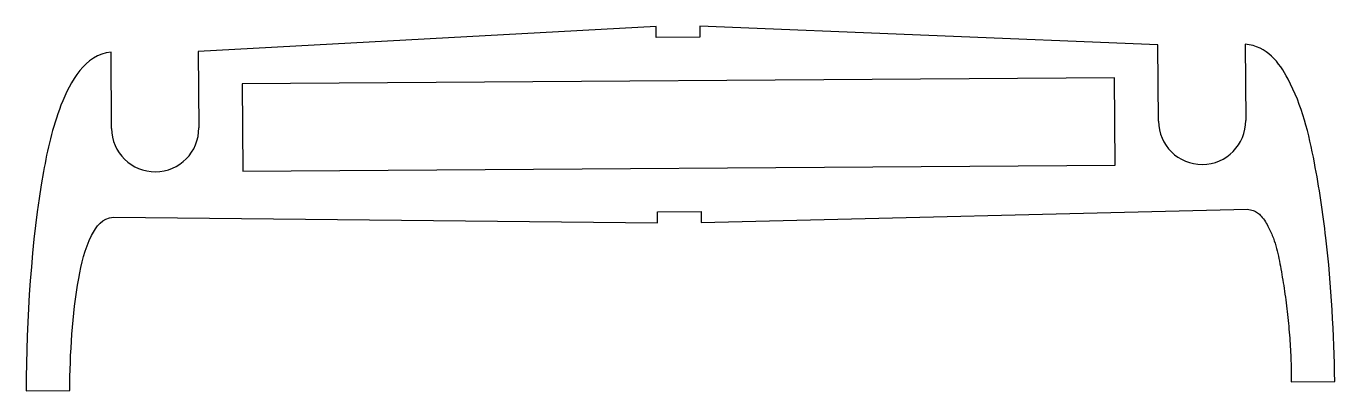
# Model space of a CAD drawing. Header units: inches. Extents: x 0.17 to 7.65, y 0.02 to 2.11.
import ezdxf

# ---------------------------------------------------------------- set-up
doc = ezdxf.new("R2010")
doc.units = ezdxf.units.IN
doc.header["$MEASUREMENT"] = 0

msp = doc.modelspace()

# ---------------------------------------------------------------- linework, layer by layer
at = {"color": 7, "linetype": 'Continuous', "lineweight": 25}
for p, q in [((3.7732, 2.1049), (1.1546, 1.9619)), ((3.7737, 2.0426), (3.7732, 2.1049)), ((6.6431, 2.0003), (4.0227, 2.1067)), ((4.0227, 2.1067), (4.0231, 2.0443)), ((4.0231, 2.0443), (3.7737, 2.0426)), ((0.6587, 1.5218), (0.6557, 1.9584)), ((1.1546, 1.9619), (1.1577, 1.5253)), ((6.6461, 1.5637), (6.6431, 2.0003)), ((7.142, 2.0038), (7.1451, 1.5672)), ((6.3949, 1.8114), (1.4054, 1.7765)), ((6.3984, 1.3125), (6.3949, 1.8114)), ((1.4054, 1.7765), (1.4089, 1.2776)), ((1.4089, 1.2776), (6.3984, 1.3125)), ((4.0306, 0.9841), (7.1552, 1.0598)), ((0.6689, 1.0142), (3.7811, 0.9823)), ((3.7807, 1.0447), (4.0301, 1.0464)), ((3.7811, 0.9823), (3.7807, 1.0447)), ((4.0301, 1.0464), (4.0306, 0.9841)), ((0.1703, 0.0215), (0.4197, 0.0232)), ((7.405, 0.0721), (7.6545, 0.0739))]:
    msp.add_line(p, q, dxfattribs=at)
for centre in [(0.9082, 1.5235), (6.8956, 1.5655)]:
    msp.add_arc(centre, 0.2495, 180.40115, 0.40115, dxfattribs=at)
for points, knots in [([(0.6557, 1.9584), (0.5048, 1.9422), (0.3472, 1.654), (0.2054, 1.0077), (0.1723, 0.4331), (0.1703, 0.0215)], [0, 0, 0, 0, 0.201943, 0.39154, 1, 1, 1, 1]), ([(7.6545, 0.0739), (7.6497, 0.3483), (7.6271, 0.768), (7.5404, 1.3491), (7.4431, 1.7555), (7.2687, 1.9904), (7.142, 2.0038)], [0, 0, 0, 0, 0.39668, 0.606265, 0.847911, 1, 1, 1, 1]), ([(7.1552, 1.0598), (7.166, 1.0582), (7.1864, 1.0552), (7.213, 1.0407), (7.237, 1.0188), (7.2572, 0.9894), (7.2807, 0.9468), (7.3035, 0.8964), (7.3275, 0.8172), (7.3469, 0.7157), (7.368, 0.5895), (7.3848, 0.4576), (7.3971, 0.325), (7.4049, 0.1964), (7.405, 0.1125), (7.405, 0.0721)], [0, 0, 0, 0, 0.030448, 0.057654, 0.08362, 0.12162, 0.157346, 0.220426, 0.277053, 0.389836, 0.511209, 0.637379, 0.763869, 0.886212, 1, 1, 1, 1]), ([(0.4197, 0.0232), (0.4215, 0.2375), (0.4374, 0.5391), (0.5174, 0.8874), (0.6057, 1.01), (0.6689, 1.0142)], [0, 0, 0, 0, 0.602426, 0.842631, 1, 1, 1, 1])]:
    msp.add_open_spline(points, degree=3, knots=knots, dxfattribs=at)

doc.saveas('drawing.dxf')
